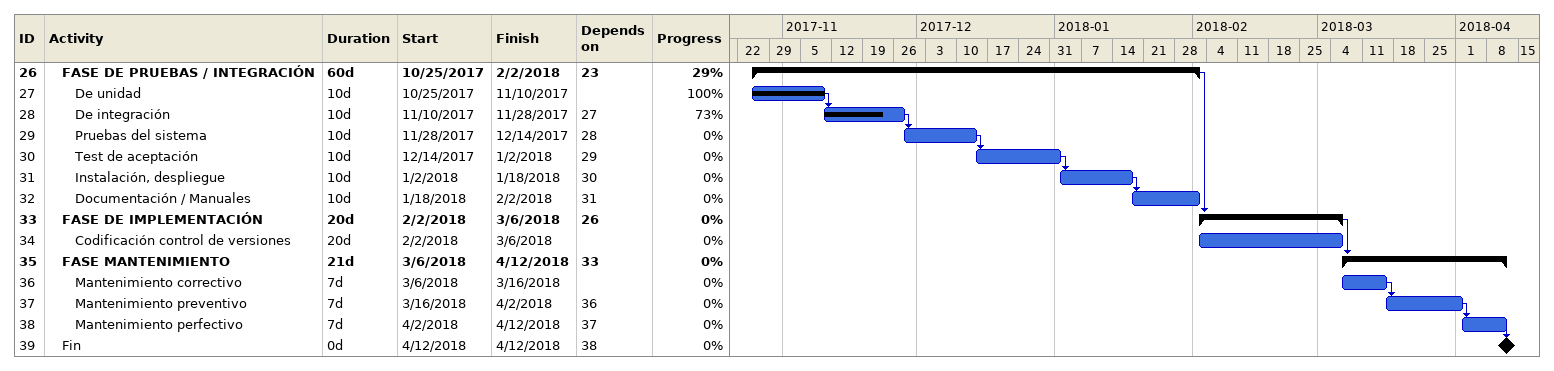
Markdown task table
| ID | Level | Task | Duration | Start | Finish | Predecessors | % complete |
|---|---|---|---|---|---|---|---|
| 26 | 2 | **FASE DE PRUEBAS / INTEGRACIÓN** | 60d | 2017-10-25 | 2018-02-02 | 23 | 29 |
| 27 | 3 | De unidad | 10d | 2017-10-25 | 2017-11-10 |  | 100 |
| 28 | 3 | De integración | 10d | 2017-11-10 | 2017-11-28 | 27 | 73 |
| 29 | 3 | Pruebas del sistema | 10d | 2017-11-28 | 2017-12-14 | 28 | 0 |
| 30 | 3 | Test de aceptación | 10d | 2017-12-14 | 2018-01-02 | 29 | 0 |
| 31 | 3 | Instalación, despliegue | 10d | 2018-01-02 | 2018-01-18 | 30 | 0 |
| 32 | 3 | Documentación / Manuales | 10d | 2018-01-18 | 2018-02-02 | 31 | 0 |
| 33 | 2 | **FASE DE IMPLEMENTACIÓN** | 20d | 2018-02-02 | 2018-03-06 | 26 | 0 |
| 34 | 3 | Codificación control de versiones | 20d | 2018-02-02 | 2018-03-06 |  | 0 |
| 35 | 2 | **FASE MANTENIMIENTO** | 21d | 2018-03-06 | 2018-04-12 | 33 | 0 |
| 36 | 3 | Mantenimiento correctivo | 7d | 2018-03-06 | 2018-03-16 |  | 0 |
| 37 | 3 | Mantenimiento preventivo | 7d | 2018-03-16 | 2018-04-02 | 36 | 0 |
| 38 | 3 | Mantenimiento perfectivo | 7d | 2018-04-02 | 2018-04-12 | 37 | 0 |
| 39 | 2 | Fin | 0d | 2018-04-12 | 2018-04-12 | 38 | 0 |
